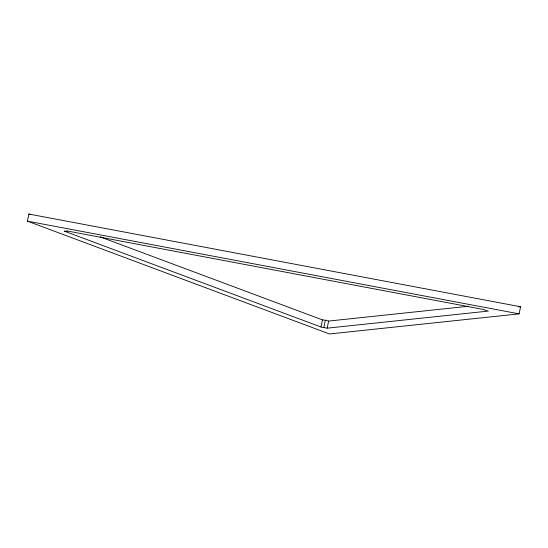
<?xml version="1.0" encoding="UTF-8"?>
<svg xmlns="http://www.w3.org/2000/svg" width="548" height="548" viewBox="0 0 548 548"><rect width="100%" height="100%" fill="white"/><g stroke="black" fill="none" stroke-linecap="round" stroke-linejoin="round"><path stroke-width="0.82" d="M27.4 221.145L28.886 214.042L520.6 306.764L519.114 313.867L329.478 333.958L27.4 221.145L519.114 313.867M321.018 327.012L64.253 231.119L67.089 231.42L66.623 230.866L484.583 309.682L485.049 310.23L488.357 311.086L327.163 328.17L321.018 327.012L322.498 319.909L100.133 236.859M323.854 327.314L325.341 320.21L328.649 321.066L468.629 306.236M327.163 328.17L328.649 321.066M518.901 306.942L520.6 306.764M322.498 319.909L325.341 320.21M28.886 214.042L30.489 214.645"/></g></svg>
